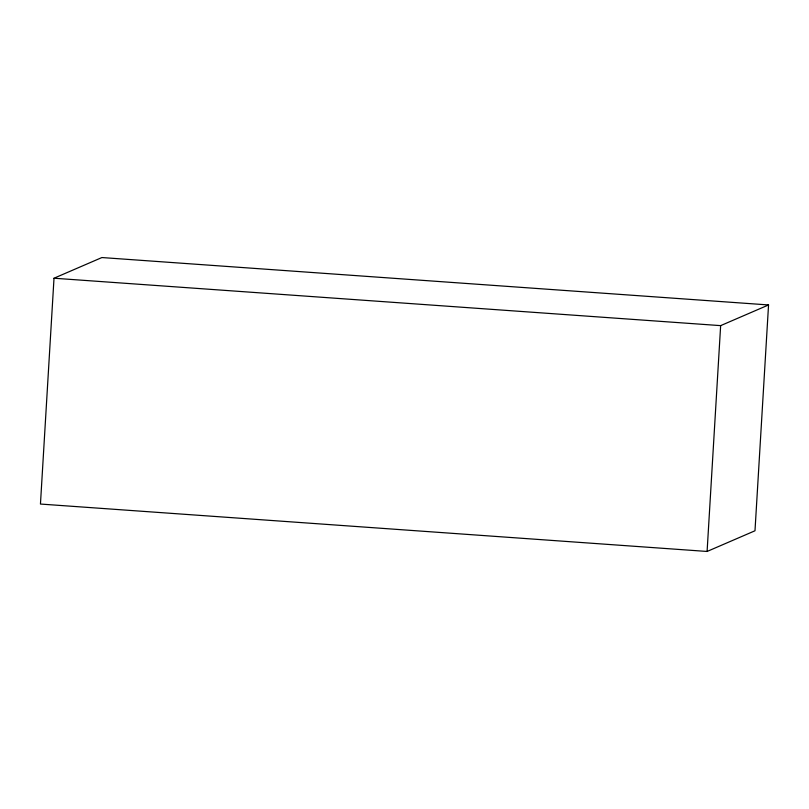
<?xml version="1.0" encoding="UTF-8"?>
<svg xmlns="http://www.w3.org/2000/svg" width="809" height="809" viewBox="0 0 809 809"><rect width="100%" height="100%" fill="white"/><g stroke="black" fill="none" stroke-linecap="round" stroke-linejoin="round"><path stroke-width="1.21" d="M54.011 278.225L40.45 504.047L707.096 551.455L754.989 530.775L768.55 304.953L101.904 257.545L54.011 278.225L720.647 325.633L768.55 304.953M707.096 551.455L720.647 325.633"/></g></svg>
